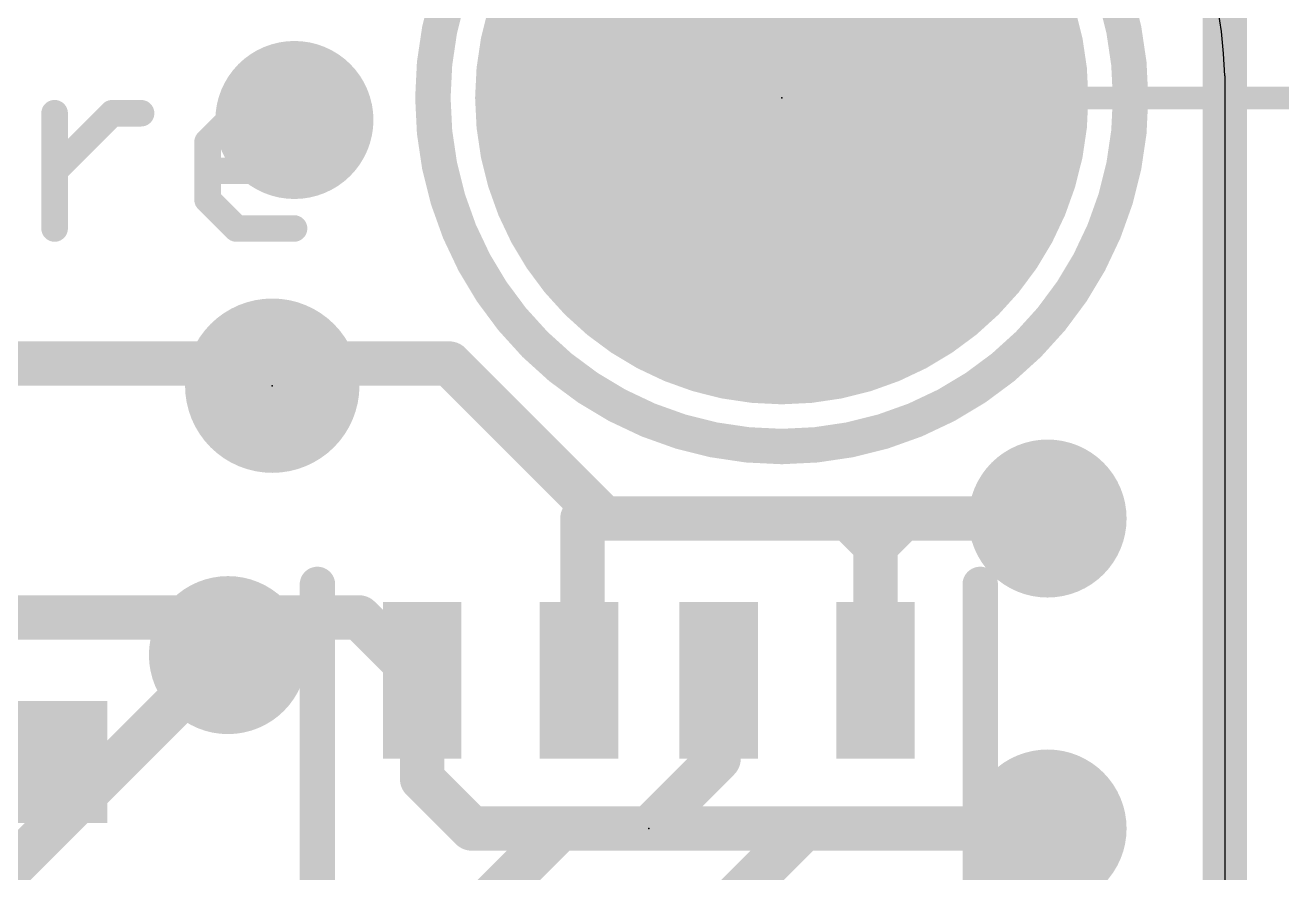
# Model space of a CAD drawing. Extents: x -4.1 to 26.3, y -5.6 to 21.9.
# Drawn here: x 10.9 to 18.11, y 9.52 to 14.39 of the extents above; entities that cross this region are included whole.
import ezdxf

# ---------------------------------------------------------------- set-up
doc = ezdxf.new("R2010")
doc.units = 0
for name, color, linetype in [('1', 12, 'CONTINUOUS'), ('16', 5, 'CONTINUOUS'), ('17', 110, 'CONTINUOUS'), ('18', 110, 'CONTINUOUS'), ('20', 53, 'CONTINUOUS'), ('21', 40, 'CONTINUOUS'), ('23', 40, 'CONTINUOUS'), ('47', 253, 'CONTINUOUS')]:
    doc.layers.add(name, color=color, linetype=linetype)

# ---------------------------------------------------------------- blocks, each defined once
blk = doc.blocks.new('PIE')
at = {"const_width": 0.5}
blk.add_lwpolyline([(0, -0.25, 1), (0, 0.25, 1), (0, -0.25)], format="xyb", dxfattribs=at)
blk = doc.blocks.new('RECT')
blk.add_solid([(-0.5, -0.5), (0.5, -0.5), (-0.5, 0.5), (0.5, 0.5)])
blk = doc.blocks.new('ROUNDP')
at = {"const_width": 0.5}
blk.add_lwpolyline([(0, -0.25, 1), (0, 0.25, 1), (0, -0.25)], format="xyb", dxfattribs=at)
blk = doc.blocks.new('ROUNDV')
at = {"const_width": 0.5}
blk.add_lwpolyline([(0, -0.25, 1), (0, 0.25, 1), (0, -0.25)], format="xyb", dxfattribs=at)

msp = doc.modelspace()

# ---------------------------------------------------------------- linework, layer by layer
at = {"layer": '1', "const_width": 0.254}
for points in [[(17.78, 16.51), (17.78, 0)], [(14.097, 11.557), (15.621, 11.557)], [(14.097, 10.648), (14.097, 11.557)], [(15.621, 11.557), (15.778, 11.4)], [(15.935, 11.557), (15.778, 11.4)], [(16.764, 11.557), (15.935, 11.557)], [(15.778, 11.4), (15.778, 10.629)], [(10.219, 10.99), (12.065, 10.99)], [(12.065, 10.99), (12.817, 10.99)], [(12.065, 10.7736), (12.065, 10.99)], [(12.817, 10.99), (13.178, 10.629)], [(13.178, 10.063), (13.178, 10.629)], [(14.078, 10.629), (14.097, 10.648)], [(14.878, 10.629), (14.878, 10.179)], [(14.878, 10.179), (14.478, 9.779)], [(13.462, 9.779), (13.178, 10.063)], [(14.478, 9.779), (13.462, 9.779)], [(14.878, 9.29), (15.367, 9.779)], [(15.367, 9.779), (16.764, 9.779)]]:
    msp.add_lwpolyline(points, dxfattribs=at)
at = {"layer": '1', "const_width": 0.127}
for points in [[(14.097, 11.6205, 1), (14.097, 11.4935)], [(14.1605, 11.557, 1), (14.0335, 11.557)], [(15.6659, 11.6019, 1), (15.5761, 11.5121)], [(15.621, 11.4935, 1), (15.621, 11.6205)], [(15.935, 11.6205, 1), (15.935, 11.4935)], [(15.9799, 11.5121, 1), (15.8901, 11.6019)], [(16.764, 11.4935, 1), (16.764, 11.6205)], [(15.8415, 11.4, 1), (15.7145, 11.4)], [(15.7331, 11.4449, 1), (15.8229, 11.3551)], [(15.7331, 11.3551, 1), (15.8229, 11.4449)], [(12.065, 11.0535, 1), (12.065, 10.9265)], [(12.1285, 10.99, 1), (12.0015, 10.99)], [(12.065, 10.9265, 1), (12.065, 11.0535)], [(12.8619, 11.0349, 1), (12.7721, 10.9451)], [(12.817, 10.9265, 1), (12.817, 11.0535)], [(12.0015, 10.7736, 1), (12.1285, 10.7736)], [(13.2415, 10.629, 1), (13.1145, 10.629)], [(13.1331, 10.5841, 1), (13.2229, 10.6739)], [(14.0331, 10.6739, 1), (14.1229, 10.5841)], [(14.1419, 10.6031, 1), (14.0521, 10.6929)], [(14.9415, 10.629, 1), (14.8145, 10.629)], [(14.0335, 10.648, 1), (14.1605, 10.648)], [(15.7145, 10.629, 1), (15.8415, 10.629)], [(14.9229, 10.1341, 1), (14.8331, 10.2239)], [(14.8145, 10.179, 1), (14.9415, 10.179)], [(13.2229, 10.1079, 1), (13.1331, 10.0181)], [(13.1145, 10.063, 1), (13.2415, 10.063)], [(13.462, 9.8425, 1), (13.462, 9.7155)], [(13.4171, 9.7341, 1), (13.5069, 9.8239)], [(14.4331, 9.8239, 1), (14.5229, 9.7341)], [(14.478, 9.7155, 1), (14.478, 9.8425)], [(15.367, 9.8425, 1), (15.367, 9.7155)], [(15.4119, 9.7341, 1), (15.3221, 9.8239)], [(16.764, 9.7155, 1), (16.764, 9.8425)]]:
    msp.add_lwpolyline(points, format="xyb", dxfattribs=at)
at = {"layer": '16', "const_width": 0.254}
for points in [[(17.78, 16.51), (17.78, 0)], [(13.335, 12.446), (5.334, 12.446)], [(14.224, 11.557), (13.335, 12.446)], [(16.764, 11.557), (14.224, 11.557)], [(10.668, 9.398), (12.065, 10.795)], [(12.065, 10.795), (12.065, 10.7736)], [(12.192, 8.001), (13.97, 9.779)], [(13.97, 9.779), (16.764, 9.779)]]:
    msp.add_lwpolyline(points, dxfattribs=at)
at = {"layer": '16', "const_width": 0.127}
for points in [[(13.3799, 12.4909, 1), (13.2901, 12.4011)], [(13.335, 12.3825, 1), (13.335, 12.5095)], [(14.224, 11.6205, 1), (14.224, 11.4935)], [(16.764, 11.4935, 1), (16.764, 11.6205)], [(14.1791, 11.5121, 1), (14.2689, 11.6019)], [(12.1285, 10.795, 1), (12.0015, 10.795)], [(12.1099, 10.7501, 1), (12.0201, 10.8399)], [(12.0015, 10.7736, 1), (12.1285, 10.7736)], [(13.97, 9.8425, 1), (13.97, 9.7155)], [(14.0149, 9.7341, 1), (13.9251, 9.8239)], [(16.764, 9.7155, 1), (16.764, 9.8425)]]:
    msp.add_lwpolyline(points, format="xyb", dxfattribs=at)
at = {"layer": '20'}
msp.add_line((17.78, 14.097), (17.78, 2.413), dxfattribs=at)
msp.add_arc((15.3035, 14.0335), 2.4773, 1.4688, 91.4688, dxfattribs=at)
at = {"layer": '21'}
for points, const_width in [([(15.24, 11.97, 1), (15.24, 15.97, 1), (15.24, 11.97)], 0.2032), ([(11.1092, 13.8817, 1), (11.033, 13.8817)], 0.0762), ([(11.4016, 13.9198, 1), (11.4016, 13.8436)], 0.0762), ([(11.4285, 13.8547, 1), (11.3747, 13.9086)], 0.0762), ([(11.5668, 13.8436, 1), (11.5668, 13.9198)], 0.0762), ([(12.1134, 13.9198, 1), (12.1134, 13.8436)], 0.0762), ([(12.1403, 13.8547, 1), (12.0865, 13.9086)], 0.0762), ([(12.4708, 13.9086, 1), (12.4169, 13.8547)], 0.0762), ([(12.4439, 13.8436, 1), (12.4439, 13.9198)], 0.0762), ([(11.9212, 13.7434, 1), (11.9751, 13.6895)], 0.0762), ([(11.9863, 13.7164, 1), (11.9101, 13.7164)], 0.0762), ([(12.6472, 13.7164, 1), (12.571, 13.7164)], 0.0762), ([(12.5822, 13.6895, 1), (12.6361, 13.7434)], 0.0762), ([(11.9482, 13.5893, 1), (11.9482, 13.5131)], 0.0762), ([(12.6091, 13.5131, 1), (12.6091, 13.5893)], 0.0762), ([(11.0442, 13.5781, 1), (11.0981, 13.5242)], 0.0762), ([(12.571, 13.5512, 1), (12.6472, 13.5512)], 0.0762), ([(11.9751, 13.4129, 1), (11.9212, 13.359)], 0.0762), ([(11.9101, 13.3859, 1), (11.9863, 13.3859)], 0.0762), ([(11.033, 13.2207, 1), (11.1092, 13.2207)], 0.0762), ([(12.1134, 13.2588, 1), (12.1134, 13.1826)], 0.0762), ([(12.0865, 13.1938, 1), (12.1403, 13.2476)], 0.0762), ([(12.4439, 13.1826, 1), (12.4439, 13.2588)], 0.0762), ([(12.6288, 11.179, 1), (12.5272, 11.179)], 0.1016), ([(16.4288, 11.179, 1), (16.3272, 11.179)], 0.1016)]:
    msp.add_lwpolyline(points, format="xyb", dxfattribs=dict(at, const_width=const_width))
for points, const_width in [([(11.0711, 13.2207), (11.0711, 13.8817)], 0.1524), ([(11.0711, 13.5512), (11.4016, 13.8817)], 0.1524), ([(11.4016, 13.8817), (11.5668, 13.8817)], 0.1524), ([(11.9482, 13.7164), (12.1134, 13.8817)], 0.1524), ([(12.1134, 13.8817), (12.4439, 13.8817)], 0.1524), ([(12.4439, 13.8817), (12.6091, 13.7164)], 0.1524), ([(11.9482, 13.3859), (11.9482, 13.7164)], 0.1524), ([(12.6091, 13.7164), (12.6091, 13.5512)], 0.1524), ([(12.6091, 13.5512), (11.9482, 13.5512)], 0.1524), ([(12.1134, 13.2207), (11.9482, 13.3859)], 0.1524), ([(12.4439, 13.2207), (12.1134, 13.2207)], 0.1524), ([(12.578, 8.379), (12.578, 11.179)], 0.2032), ([(16.378, 11.179), (16.378, 8.379)], 0.2032)]:
    msp.add_lwpolyline(points, dxfattribs=dict(at, const_width=const_width))
at = {"layer": '23'}
for p in [(15.24, 13.97), (12.319, 12.319), (14.478, 9.779)]:
    msp.add_point(p, dxfattribs=at)
at = {"layer": '47', "const_width": 0.13}
for points in [[(15.24, 13.97), (23.032, 13.97)], [(17.78, 10.795), (17.78, -5.506)]]:
    msp.add_lwpolyline(points, dxfattribs=at)
at = {"layer": '47', "const_width": 0.065}
for points in [[(15.24, 14.0025, 1), (15.24, 13.9375)], [(17.8125, 10.795, 1), (17.7475, 10.795)]]:
    msp.add_lwpolyline(points, format="xyb", dxfattribs=at)

# ---------------------------------------------------------------- block references
at = {"layer": '1'}
msp.add_blockref('PIE', (12.319, 12.319), dxfattribs=at)
for p, xscale, yscale, rotation in [((13.178, 10.629), 0.45, 0.9, 180), ((14.078, 10.629), 0.45, 0.9, 180), ((14.878, 10.629), 0.45, 0.9, 180), ((15.778, 10.629), 0.45, 0.9, 180), ((11.049, 10.16), 0.7, 0.65, 90)]:
    msp.add_blockref('RECT', p, dxfattribs=dict(at, xscale=xscale, yscale=yscale, rotation=rotation))
at = {"layer": '17', "xscale": 3.516, "yscale": 3.516}
msp.add_blockref('ROUNDP', (15.24, 13.97), dxfattribs=at)
msp.add_blockref('ROUNDP', (15.24, 13.97), dxfattribs=at)
at = {"layer": '18', "xscale": 0.9064, "yscale": 0.9064}
for p in [(12.446, 13.843), (12.446, 13.843), (16.764, 11.557), (16.764, 11.557), (12.065, 10.7736), (12.065, 10.7736), (16.764, 9.779), (16.764, 9.779)]:
    msp.add_blockref('ROUNDV', p, dxfattribs=at)

doc.saveas('drawing.dxf')
